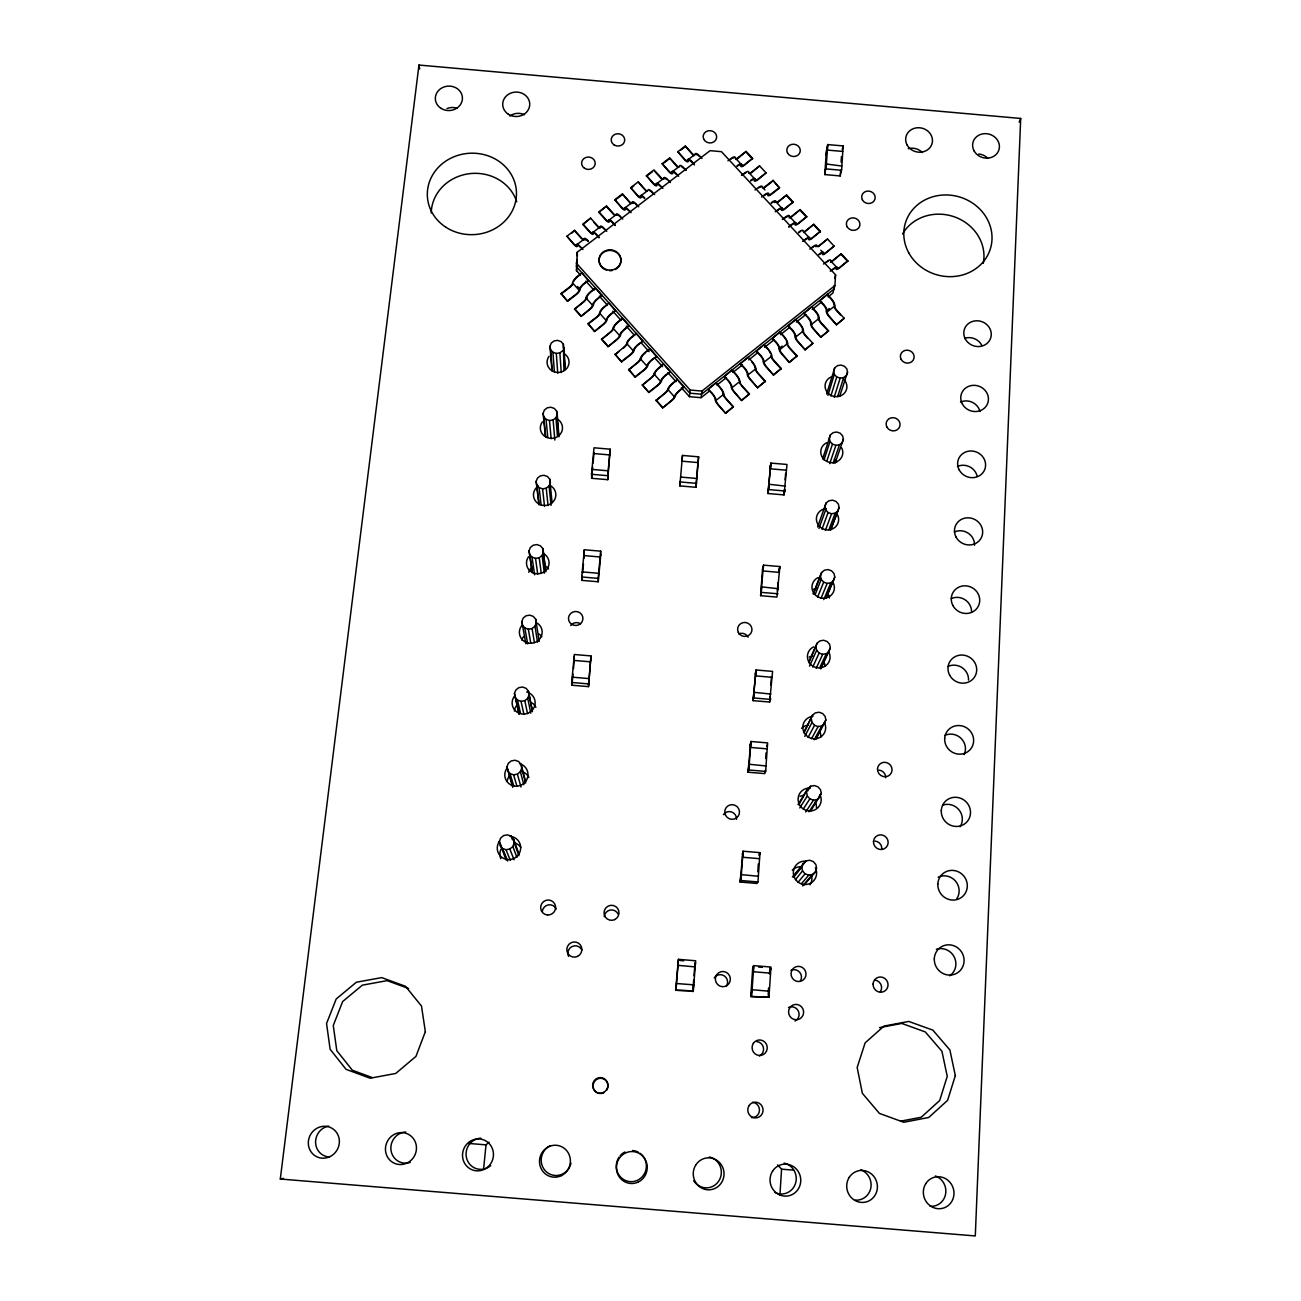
<?xml version="1.0" encoding="UTF-8"?>
<svg xmlns="http://www.w3.org/2000/svg" width="1301" height="1301" viewBox="0 0 1301 1301"><rect width="100%" height="100%" fill="white"/><g stroke="black" fill="none" stroke-linecap="round" stroke-linejoin="round"><path stroke-width="1.5" d="M628.741 210.746A5.497 1.577 53.9 0 0 625.228 209.347A5.497 1.561 54 0 1 621.715 207.981L614.804 199.736L622.431 193.947L629.342 201.541A4.114 1.187 54 0 0 631.993 202.566A6.863 2 53.9 0 1 636.417 204.273L638.742 206.826M615.08 354.555L623.488 347.481A4.131 1.187 -42.4 0 0 626.675 343.448A6.895 1.984 -42.5 0 1 631.993 336.683L636.205 333.398L642.759 341.269L638.547 344.554A5.513 1.561 -42.5 0 0 634.27 349.953A5.513 1.561 -42.4 0 1 630.026 355.319L621.618 361.889L615.08 354.555L619.292 351.286M615.487 310.858L611.291 313.557A6.863 2.082 -42.6 0 0 606.038 320.371A4.131 1.252 -42.5 0 1 602.9 324.437L594.508 331.495L602.9 324.974A5.497 1.675 -42.5 0 0 607.079 319.558A5.497 1.659 -42.6 0 1 611.291 314.11L615.487 310.858L608.966 303.019L604.754 306.272A6.863 2.114 -42.7 0 0 599.533 313.102A4.114 1.268 -42.6 0 1 596.411 317.168L588.003 323.673L594.508 331.495M631.066 203.737A5.497 1.594 54 0 1 629.342 202.159L622.431 193.947M621.618 361.889L615.097 354.035M629.099 326.031L622.561 318.176L618.349 321.461A6.879 2.049 -42.6 0 0 613.08 328.242A4.131 1.236 -42.5 0 1 609.925 332.308L601.534 339.366L608.039 346.668L616.43 340.114A5.513 1.61 -42.5 0 0 620.658 334.731A5.513 1.61 -42.6 0 1 624.887 329.299L629.115 325.494L624.903 328.763A6.879 2.017 -42.6 0 0 619.601 335.544A4.131 1.22 -42.5 0 1 616.446 339.594L608.039 346.668M644.662 198.581A5.48 1.626 54 0 0 641.1 197.232A5.48 1.61 54.1 0 1 637.555 195.898L630.643 187.686L638.238 181.896L645.166 189.474A4.114 1.236 54.2 0 0 647.443 191.019M628.692 369.809L637.116 362.719A4.147 1.155 -42.4 0 0 640.32 358.702A6.895 1.919 -42.5 0 1 645.686 351.969L649.898 348.668L656.468 356.555L652.256 359.857A5.529 1.496 -42.4 0 0 647.947 365.223A5.529 1.512 -42.4 0 1 643.653 370.557L635.246 377.16L628.692 369.809L637.1 363.223A5.529 1.529 -42.4 0 0 640.775 359.352M638.238 181.896L643.979 188.84M635.246 377.16L628.708 369.305M660.518 186.466A5.48 1.675 54.1 0 0 656.907 185.149A5.48 1.675 54.2 0 1 653.313 183.848L646.418 175.668L653.98 169.894L660.908 177.456A4.098 1.268 54.3 0 0 662.778 178.92M642.759 341.269L638.58 344.017A6.895 1.951 -42.5 0 0 633.229 350.766A4.131 1.171 -42.4 0 1 630.026 354.799L621.618 361.369M1020.7 118.456L975.295 1235.95L280.3 1179.031L418.971 65.05L1020.7 118.456L1019.155 122.196M642.352 385.112L650.776 378.006A4.147 1.106 -42.3 0 0 654.013 374.005A6.912 1.838 -42.4 0 1 659.428 367.305L663.64 363.987L670.226 371.891L666.014 375.208A5.529 1.447 -42.4 0 0 661.656 380.543A5.546 1.447 -42.3 0 1 657.33 385.877L648.923 392.495L642.352 385.112L650.744 378.51M648.923 392.495L642.369 384.624M686.261 170.496L683.936 167.959A6.83 2.179 54.3 0 0 679.333 166.414A4.098 1.301 54.4 0 1 676.601 165.487L669.673 157.958L662.144 163.682L669.023 171.862A5.464 1.724 54.4 0 0 672.666 173.114A5.464 1.724 54.3 0 1 676.309 174.383M656.468 356.555L652.289 359.336A6.912 1.886 -42.4 0 0 646.89 366.053A4.147 1.122 -42.4 0 1 643.67 370.053L635.262 376.656M677.463 167A5.464 1.74 54.4 0 1 676.553 166.121L669.673 157.958M656.046 400.48L664.486 393.341A4.163 1.073 -42.3 0 0 667.755 389.373A6.928 1.773 -42.4 0 1 673.219 382.705L677.431 379.372L673.186 383.21A5.546 1.415 -42.4 0 0 668.812 388.527A5.546 1.415 -42.3 0 1 664.453 393.845L656.046 400.48L662.648 407.88L671.056 401.228A5.546 1.399 -42.2 0 0 675.43 395.927A5.546 1.399 -42.3 0 1 679.821 390.609L684.082 386.787L679.87 390.121A6.928 1.74 -42.3 0 0 674.373 396.772A4.163 1.041 -42.2 0 1 671.105 400.741L662.648 407.88M828.103 296.872L832.868 293.099L834.9 285.618L835.6 274.885L721.47 151.68L710.07 150.672L577.237 252.231L576.489 270.641L580.522 275.145M779.917 1194.985L781.576 1169.16L777.543 1164.899M826.411 150.379L824.785 174.578L840.186 175.944L840.657 170.464M841.097 162.007L841.438 156.559M834.169 285.618L833.941 289.18L701.548 394.219L689.839 393.195L576.31 266.607L577.026 259.501M843.162 145.94L841.584 170.285L826.086 168.902L827.712 144.574L843.162 145.94L842.219 149.81M768.566 987.947L768.208 994.858M769.899 967.993L769.509 973.961L770.761 968.66M768.956 997.2L770.973 967.05L753.783 965.618L752.824 966.562L750.742 996.517L768.956 997.2L750.742 996.517M825.013 172.74L825.11 169.732M827.485 146.444L827.241 150.07L842.69 151.436M701.971 158.478L699.645 155.957A6.814 2.244 54.5 0 0 694.994 154.445A4.082 1.35 54.6 0 1 692.23 153.551L685.302 146.037L677.805 151.762L684.684 159.909A5.448 1.773 54.5 0 0 688.343 161.129A5.448 1.773 54.4 0 1 692.051 162.365L694.376 164.885M757.8 871.784L758.337 864.01M765.687 758.483L766.078 752.824M769.623 702.036L772.599 671.397L756.027 669.982L753.084 700.637L769.623 702.036L770.013 696.458M770.777 685.334L771.477 676.683M777.933 582.62L777.429 591.288M784.048 494.9L786.991 464.473L770.859 463.091L767.948 493.518L784.048 494.9L784.536 489.176M785.105 479.711L785.641 473.336M757.963 881.948L759.995 852.643L743.034 851.212L740.074 882.029L756.987 883.444L757.963 881.948L740.936 880.517L740.074 882.029M765.639 771.412L767.623 742.904L750.905 741.489L747.961 772.192L764.63 773.607L765.639 771.412L748.856 769.997L747.961 772.192M762.565 568.602L760.63 595.679L776.925 597.078L779.884 566.553L763.541 565.154L762.581 569.578M751.685 995.769L753.783 965.618M763.329 566.894L763.036 570.96L779.397 572.375M740.936 880.517L743.034 851.212M748.856 769.997L750.905 741.489M753.084 700.637L756.027 669.982M760.63 595.679L763.541 565.154M767.948 493.518L770.859 463.091M693.335 990.907L695.645 960.772L678.439 959.325L675.626 990.256L693.335 990.907L675.626 990.256M692.181 154.185L685.302 146.037M692.783 991.687L693.709 979.702M694.002 975.701L695.027 963.13M695.466 962.382L695.124 966.887L677.967 965.342M676.065 989.476L678.439 959.325M670.226 371.891L666.047 374.688A6.912 1.805 -42.4 0 0 660.615 381.372A4.147 1.09 -42.3 0 1 657.363 385.372L648.955 391.991M696.116 485.533L698.637 456.83L682.488 455.448L679.838 485.907L695.937 487.29L698.084 460.928M588.507 686.635L590.963 655.915L574.359 654.501L571.692 682.472L571.952 685.237L588.507 686.635L590.963 655.915M600.704 551.169L598.167 578.392L581.726 576.977L584.328 549.754L600.704 551.169L600.639 555.673M610.185 449.187L607.73 475.694L591.5 474.296L594.02 447.788L610.185 449.187L607.746 479.679L591.63 478.296L591.646 473.401M581.889 575.985L581.921 580.376L598.265 581.775L600.769 554.714M571.952 685.237L573.009 674.097M573.546 668.535L574.245 656.224M581.921 580.376L582.263 576.75M582.604 573.139L583.466 564.13M591.63 478.296L592.687 467.075M593.061 463.123L593.988 452.797M576.489 270.641L577.01 265.323M483.63 1168.688L486.021 1144.864L489.03 1142.197M681.968 460.408L682.488 455.448M682 461.188L698.149 462.587M680 484.151L680.342 481.061M680.667 477.077L696.848 478.475M709.061 391.39L701.109 397.683L689.465 396.675L690.18 390.04L576.164 262.948M679.838 485.907L680.277 481.955L696.474 483.354M701.109 397.683L701.955 391.064L834.9 285.618M698.035 461.79L698.637 456.83M708.216 389.389L711.891 392.902A6.928 1.854 52 0 1 716.038 400.383A4.163 1.122 51.9 0 0 718.51 404.855L725.633 413.344L718.428 405.343A5.546 1.496 51.9 0 1 715.127 399.391A5.546 1.48 52 0 0 711.81 393.39L708.216 389.389L716.038 382.738L719.648 386.739A6.928 1.886 52 0 1 723.763 394.236A4.163 1.138 52 0 0 726.234 398.708L733.422 406.709L725.633 413.344M695.937 487.29L696.523 482.46M736.041 159.47A5.448 1.708 -44.7 0 0 738.009 158.267L746.14 151.436L752.596 158.38L744.465 165.211A5.448 1.675 -44.7 0 1 740.789 165.78A5.448 1.691 -44.6 0 0 737.082 166.349M724.332 376.591L728.007 380.087A6.912 1.919 52.1 0 1 732.105 387.6A4.147 1.155 52 0 0 734.545 392.073L741.668 400.545L734.463 392.577A5.529 1.545 52 0 1 731.211 386.592A5.529 1.545 52.1 0 0 727.926 380.591L724.332 376.591L732.138 369.956L735.748 373.94A6.912 1.951 52.1 0 1 739.814 381.469A4.147 1.171 52 0 0 742.237 385.958L749.441 393.927L741.668 400.545M750.612 180.953A5.464 1.626 -44.5 0 1 754.271 180.335A5.464 1.626 -44.5 0 0 757.914 179.717L766.078 172.87L759.589 165.91L751.441 172.74A5.464 1.659 -44.6 0 1 750.417 173.456M740.383 363.857L744.074 367.321A6.895 2 52.1 0 1 748.124 374.851A4.147 1.203 52 0 0 750.531 379.355L757.637 387.812L750.433 379.859A5.529 1.594 52 0 1 747.213 373.859A5.529 1.594 52.1 0 0 743.993 367.841L740.383 363.857L748.173 357.238L751.783 361.206A6.895 2.033 52.2 0 1 755.8 368.752A4.147 1.22 52.1 0 0 758.19 373.257L765.395 381.193L757.637 387.812M779.478 188.043L773.087 180.432L779.478 188.043L771.428 194.288A5.464 1.577 -44.4 0 1 767.818 194.939A5.464 1.577 -44.3 0 0 764.191 195.605M756.369 351.172L760.077 354.62A6.895 2.065 52.2 0 1 764.077 362.166A4.131 1.236 52.1 0 0 766.452 366.671L773.542 375.111L766.338 367.191A5.513 1.659 52.1 0 1 763.167 361.174A5.513 1.643 52.2 0 0 759.979 355.14L756.369 351.172L764.142 344.554L767.753 348.522A6.879 2.098 52.2 0 1 771.704 356.084A4.131 1.252 52.1 0 0 774.079 360.605L781.283 368.508L773.542 375.111M777.429 202.598A5.48 1.545 -44.3 0 0 778.453 201.866L786.617 195.004L793.138 202.013L784.975 208.892A5.48 1.529 -44.3 0 1 781.413 209.607A5.48 1.529 -44.2 0 0 777.819 210.323M772.306 338.52L776.03 341.952A6.879 2.13 52.3 0 1 779.95 349.53A4.131 1.285 52.1 0 0 782.308 354.051L789.382 362.459L782.194 354.571A5.497 1.708 52.1 0 1 779.055 348.538A5.497 1.708 52.3 0 0 775.916 342.488L772.306 338.52L780.047 331.934L783.657 335.886A6.863 2.163 52.3 0 1 787.577 343.464A4.131 1.301 52.2 0 0 789.902 348.001L797.106 355.889L789.382 362.459M789.333 218.015A5.48 1.496 -44.2 0 0 792.033 216.503L800.213 209.607L806.75 216.665L798.57 223.544A5.497 1.48 -44.2 0 1 795.041 224.309A5.497 1.48 -44.1 0 0 791.496 225.073L788.78 227.187M827.712 144.574L826.086 155.209M788.178 325.933L791.902 329.332A6.863 2.195 52.3 0 1 795.789 336.926A4.114 1.317 52.2 0 0 798.098 341.464L805.173 349.871L797.968 342A5.497 1.756 52.2 0 1 794.878 335.951A5.497 1.756 52.3 0 0 791.772 329.869L788.178 325.933L795.903 319.363L799.513 323.298A6.863 2.228 52.3 0 1 803.367 330.909A4.114 1.334 52.2 0 0 805.661 335.447L812.865 343.301L805.173 349.871M824.785 174.578L826.411 164.024L841.731 166.04M803.709 232.44A5.497 1.447 -44.1 0 0 805.661 231.188L813.841 224.292L820.411 231.35L812.214 238.262A5.497 1.431 -44 0 1 808.718 239.075A5.497 1.431 -44 0 0 805.205 239.888M803.985 313.395L807.726 316.777A6.847 2.26 52.4 0 1 811.548 324.388A4.114 1.366 52.3 0 0 813.824 328.942L820.882 337.317L813.694 329.478A5.48 1.805 52.3 0 1 810.653 323.412A5.48 1.805 52.4 0 0 807.579 317.314L803.985 313.395L811.694 306.825L815.304 310.76A6.847 2.293 52.4 0 1 819.093 318.387A4.114 1.382 52.3 0 0 821.37 322.941L828.574 330.763L820.882 337.317M840.186 175.944L841.503 169.699M769.867 468.002L770.647 464.864L770.355 468.832L786.487 470.214M818.98 254.752A5.513 1.382 -43.8 0 1 822.46 253.89A5.513 1.366 -43.9 0 0 825.907 253.028L834.104 246.1L827.517 239.01L819.321 245.922A5.497 1.399 -44 0 1 818.296 246.67M768.159 491.762L769.33 484.297L785.381 486.119M819.728 300.905L823.484 304.255A6.83 2.326 52.4 0 1 827.257 311.898A4.098 1.399 52.3 0 0 829.501 316.468L836.543 324.811L829.355 317.005A5.464 1.87 52.3 0 1 826.346 310.923A5.464 1.854 52.4 0 0 823.338 304.808L819.728 300.905L827.42 294.351L831.03 298.271A6.83 2.358 52.5 0 1 834.77 305.914A4.098 1.415 52.4 0 0 837.015 310.484L844.219 318.29L836.543 324.811M834.624 278.495L835.6 274.885M830.363 262.298A5.513 1.35 -43.8 0 0 833.047 260.72L841.243 253.776L847.862 260.899L839.649 267.843A5.513 1.317 -43.8 0 1 836.234 268.738A5.513 1.317 -43.7 0 0 832.803 269.665M784.259 493.144L785.105 490.119M760.825 593.955L761.979 586.93L778.258 588.702M826.655 394.024L834.754 367.809L837.454 365.646L840.983 365.077L844.414 366.248L846.821 368.866L847.536 372.216L839.665 396.398M827.94 395.374L834.331 374.363L833.616 370.996L834.754 367.809M830.851 396.024L836.738 376.981L834.331 374.363M778.811 570.001L779.884 566.553M778.844 570.976L779.673 568.293M834.201 397.179L840.17 378.152L843.698 377.583L846.398 375.404L847.536 372.216M837.649 396.61L843.698 377.583M822.59 459.009L830.461 434.827L833.193 432.615L836.754 432.03L840.218 433.217L842.625 435.884L843.357 439.299L835.014 463.319M823.988 459.92L830.038 441.478L829.306 438.079L830.461 434.827M755.084 673.885L755.816 671.706L755.523 675.886L772.095 677.301M826.948 460.668L832.445 444.145L830.038 441.478M804.099 884.989L815.402 871.963L816.621 868.32L815.857 864.514L813.32 861.571L809.661 860.27L805.888 860.953L792.39 876.939M829.696 463.676L835.909 445.349L839.487 444.763L842.219 442.535L843.357 439.299M810.702 810.978L821.289 793.48L820.524 789.74L818.004 786.845L814.393 785.56L810.653 786.227L807.791 788.666L798.001 804.555M793.561 877.411L801.774 867.068L803.01 863.441M798.781 804.799L807.791 788.666M815.955 739.179L825.875 720.006L825.11 716.347L822.606 713.501L819.028 712.232L815.32 712.883L812.491 715.274L804.294 731.26M833.177 463.107L839.487 444.763M820.785 668.909L830.363 647.898L829.615 644.304L827.127 641.507L823.582 640.255L819.923 640.889L817.109 643.231L809.189 661.103M804.034 732.87L812.491 715.274M753.295 698.946L754.417 692.36L770.924 694.083M808.815 662.632L817.109 643.231M826.168 598.086L834.77 577.091L834.039 573.562L831.567 570.814L828.054 569.578L824.427 570.196L821.647 572.505L813.206 593.939M830.884 529.491L839.112 507.569L838.364 504.105L835.925 501.405L832.445 500.186L828.851 500.787L826.086 503.048L817.597 526.97M813.467 593.63L821.647 572.505M826.086 503.048L824.915 506.349L825.663 509.829L828.087 512.529L831.583 513.749L835.193 513.147L837.942 510.886M818.963 528.466L825.663 509.829M822.004 529.231L828.087 512.529M825.403 530.418L831.583 513.749M499.909 845.455L502.365 848.398L506.008 849.716L509.829 849.033L512.838 846.528L514.204 842.902L513.586 839.112L511.13 836.169L507.504 834.852L503.682 835.535L500.674 838.023L499.291 841.649L506.105 859.977M828.9 529.832L835.193 513.147M830.591 530.011L839.112 507.569M507.553 770.631L509.992 773.542L513.586 774.827L517.391 774.16L520.351 771.721L521.717 768.159L521.099 764.435L518.66 761.54L515.066 760.256L511.277 760.906L508.301 763.345L506.951 766.907L512.708 787.3M515.066 697.206L517.473 700.068L521.034 701.337L524.791 700.686L527.734 698.295L529.084 694.799L528.466 691.14L526.043 688.294L522.482 687.026L518.741 687.676L515.798 690.067L514.448 693.547L519.001 713.973M749.994 745.018L750.693 743.164L750.384 747.425L767.118 748.856M534.987 626.22L536.305 622.789L535.687 619.195L533.296 616.398L529.767 615.145L526.059 615.78L523.148 618.121L521.815 621.553L522.433 625.147L524.823 627.944L528.352 629.196L532.076 628.562L534.987 626.22L537.524 642.206M544.322 573.188L542.11 555.446L543.411 552.079L542.793 548.55L540.419 545.818L536.923 544.582L533.247 545.2L530.353 547.493L529.052 550.86L532.288 572.7M769.834 700.345L770.631 698.295M551.039 505.39L549.087 485.972L550.388 482.671L549.77 479.191L547.412 476.491L543.948 475.288L540.305 475.89L537.443 478.134L536.142 481.435L538.972 504.902M557.413 435.884L555.95 417.735L557.235 414.482L556.617 411.083L554.291 408.416L550.843 407.229L547.233 407.815L544.403 410.026L543.119 413.263L545.395 436.339M563.967 370.46L563.349 344.163L561.024 341.561L557.625 340.374L554.047 340.943L551.25 343.106L549.965 346.294L551.9 370.135M815.207 594.459L821.191 579.4L820.459 575.871M817.597 597.143L823.663 582.165L821.191 579.4M748.156 770.534L749.262 764.272L765.931 765.947M821.012 598.346L827.176 583.401L830.819 582.783L833.599 580.474M823.777 599.615L830.819 582.783M826.558 596.59L834.77 577.091M766.614 746.432L767.411 744.595M809.531 666.112L816.654 650.272L815.922 646.662M764.842 771.948L765.622 770.225M812.735 667.071L819.142 653.069L816.654 650.272M816.182 668.291L822.687 654.322L826.363 653.687L829.176 651.329M819.744 667.673L826.363 653.687M821.923 665.592L830.363 647.898M742.155 854.172L742.838 852.871L742.513 857.245L759.475 858.676M804.75 736.399L812.035 722.445L811.287 718.77M676.487 983.523L693.807 984.857L692.961 990.094M808.084 737.423L814.54 725.291L812.035 722.445M811.564 738.659L818.118 726.56L821.842 725.909L824.671 723.519M814.198 739.749L821.842 725.909M816.15 737.569L825.875 720.006M740.269 880.403L741.359 874.646L758.255 876.24M759.02 854.318L759.995 852.643M759.02 855.586L759.784 854.285M807.677 791.024L810.653 786.227M799.79 807.921L807.319 795.968L806.571 792.228M803.302 809.027L809.856 798.863L807.319 795.968M805.693 811.97L813.467 800.164L817.207 799.481L820.069 797.041M808.994 811.775L817.207 799.481M819.191 796.602L821.289 793.48M796.326 873.069L805.888 860.953M795.464 879.606L802.522 870.873L801.774 867.068M797.92 882.452L805.075 873.833L808.734 875.134L812.507 874.451L815.402 871.963M801.432 883.721L808.734 875.134M802.603 885.916L812.507 874.451M752.824 967.96L753.572 967.228L753.263 971.733L770.452 973.164M750.953 994.923L752.108 989.719L769.233 991.232M529.052 550.86L529.653 554.389L532.028 557.137L535.524 558.373L539.216 557.755L542.11 555.446M725.714 412.856L733.422 406.709M741.749 400.058L749.441 393.927M757.735 387.308L765.395 381.193M773.656 374.607L781.283 368.508M789.512 361.954L797.106 355.889M805.303 349.335L812.865 343.301M821.029 336.78L828.574 330.763M836.706 324.274L844.219 318.29M779.055 348.538L782.096 346.115M826.346 310.923L829.355 308.532M716.038 400.383L723.763 394.236M732.105 387.6L739.814 381.469M748.124 374.851L755.8 368.752M764.077 362.166L771.704 356.084M779.95 349.53L787.577 343.464M795.789 336.926L803.367 330.909M811.548 324.388L819.093 318.387M827.257 311.898L834.77 305.914M847.862 260.899L839.812 267.274A4.131 0.992 -43.8 0 1 837.242 267.941A6.895 1.659 -43.7 0 0 832.949 269.079L830.233 271.226M716.997 385.08L726.511 377.518M732.87 372.476L742.383 364.93M748.742 359.889L758.255 352.327M764.614 347.286L774.144 339.724M780.486 334.682L790.016 327.12M796.358 322.079L805.888 314.517M812.231 309.475L821.76 301.913M823.582 264.038L826.298 261.908A6.895 1.691 -43.8 0 1 830.623 260.802L837.242 267.941M841.243 253.776L833.193 260.135A4.131 1.008 -43.8 0 1 830.607 261.159M536.142 481.435L536.76 484.899L539.102 487.615L542.582 488.834L546.225 488.233L549.087 485.972M809.791 249.141L812.491 247.011A6.879 1.756 -43.9 0 1 816.865 245.97A4.131 1.041 -44 0 0 819.467 245.336L827.517 239.01M662.209 365.614L659.396 367.825A5.529 1.48 -42.4 0 0 655.232 372.541M834.104 246.1L826.054 252.443A4.131 1.025 -43.9 0 1 823.468 253.093A6.879 1.724 -43.8 0 0 819.126 254.167M813.841 224.292L805.791 230.586A4.114 1.09 -44.1 0 1 803.367 231.757M802.636 241.417L805.335 239.286A6.879 1.789 -44 0 1 809.742 238.278A4.131 1.073 -44 0 0 812.361 237.676L820.411 231.35M788.91 226.585L791.61 224.471A6.863 1.854 -44.1 0 1 796.049 223.528A4.114 1.106 -44.2 0 0 798.7 222.959L806.75 216.665M543.119 413.263L543.72 416.678L546.062 419.329L549.494 420.532L553.12 419.947L555.95 417.735M647.069 351.4L649.882 349.188M775.217 211.819L777.933 209.705A6.847 1.919 -44.2 0 1 782.421 208.811A4.114 1.138 -44.3 0 0 785.088 208.29L793.138 202.013M782.324 219.479L785.023 217.381A6.863 1.886 -44.1 0 1 789.496 216.454A4.114 1.122 -44.2 0 0 792.163 215.901L800.213 209.607M636.189 333.934L631.977 337.219A5.513 1.577 -42.5 0 0 628.318 341.122M779.592 187.425L771.526 193.67A4.098 1.187 -44.4 0 1 768.826 194.158A6.83 1.984 -44.3 0 0 764.289 194.987L761.589 197.085M622.561 318.729L618.349 321.998A5.497 1.643 -42.6 0 0 614.121 327.429M786.617 195.004L778.567 201.248A4.114 1.171 -44.3 0 1 775.884 201.769A6.847 1.951 -44.3 0 0 771.363 202.631M601.534 339.366L609.925 332.828A5.497 1.643 -42.5 0 0 613.568 328.942M581.027 316.371L589.402 309.345A4.114 1.301 -42.6 0 0 592.508 305.247A6.863 2.147 -42.7 0 1 597.712 298.417L601.924 295.164L597.728 298.97A5.48 1.724 -42.7 0 0 593.565 304.434A5.497 1.724 -42.6 0 1 589.418 309.882L581.027 316.371L574.554 309.134L582.929 302.108A4.114 1.317 -42.6 0 0 586.019 298.01A6.847 2.179 -42.7 0 1 591.207 291.148L595.419 287.911L601.924 295.717M766.078 172.87L758.028 179.099A4.098 1.22 -44.5 0 1 755.296 179.554A6.83 2.049 -44.5 0 0 750.71 180.335M755.052 190.027L757.751 187.946A6.83 2.017 -44.4 0 1 762.321 187.133A4.098 1.203 -44.5 0 0 765.037 186.661L773.087 180.432M607.567 304.662L604.754 306.825A5.497 1.691 -42.7 0 0 600.72 311.606M589.418 323.136L596.411 317.72A5.497 1.691 -42.6 0 0 600.444 312.972M771.639 182.091L764.923 187.279A5.464 1.61 -44.5 0 1 763.898 187.994M549.965 346.294L550.583 349.644L552.892 352.262L556.308 353.449L559.885 352.88L562.683 350.701M741.489 175.391L744.188 173.309A6.814 2.065 -44.5 0 1 748.791 172.561A4.098 1.236 -44.6 0 0 751.539 172.122L759.589 165.91M595.435 288.48L591.223 291.717A5.48 1.74 -42.7 0 0 587.613 295.652M574.554 309.134L582.946 302.645A5.48 1.756 -42.6 0 0 585.889 299.718M727.975 160.787L730.674 158.706A6.814 2.13 -44.7 0 1 735.325 158.023L741.798 164.999A4.082 1.252 -44.7 0 0 744.546 164.577L752.596 158.38M580.539 274.511L577.725 276.658A5.464 1.805 -42.8 0 0 573.741 281.471M561.105 293.538L569.513 287.082A4.098 1.35 -42.7 0 0 572.57 282.967A6.847 2.244 -42.8 0 1 577.709 276.088L581.921 272.852L588.41 280.658L584.214 283.894A5.48 1.773 -42.8 0 0 580.083 289.375A5.48 1.773 -42.6 0 1 575.969 294.855L567.578 301.312L561.105 293.538L567.578 301.312M746.14 151.436L738.106 157.616A4.082 1.285 -44.7 0 1 735.602 158.673M561.138 294.091L569.529 287.635A5.48 1.805 -42.7 0 0 573.107 283.732M567.545 300.759L575.953 294.286A4.114 1.334 -42.6 0 0 579.026 290.188A6.847 2.212 -42.8 0 1 584.182 283.325L588.41 280.658M584.1 239.14A4.147 1.073 53.7 0 1 581.547 238.034L574.635 230.342L566.927 236.213L573.839 243.921A4.147 1.057 53.6 0 0 576.376 245.043L584.1 239.14A6.895 1.805 53.6 0 1 588.361 241.01M600.119 226.911A4.131 1.122 53.8 0 1 597.549 225.821L590.621 218.161L582.946 224.016L589.873 231.692A4.131 1.106 53.7 0 0 592.427 232.781L600.119 226.911A6.895 1.87 53.7 0 1 604.445 228.716L606.77 231.285M616.089 214.714A4.131 1.155 53.9 0 1 613.47 213.657L606.559 206.03L598.899 211.852L605.827 219.495A4.131 1.138 53.8 0 0 608.429 220.568L616.089 214.714A6.879 1.935 53.8 0 1 620.463 216.47L622.789 219.04M614.804 199.736L621.732 207.363A4.114 1.171 54 0 0 624.35 208.404L631.993 202.566M630.643 187.686L637.571 195.28A4.114 1.22 54.1 0 0 640.222 196.272L647.833 190.466A6.847 2.065 54.1 0 1 652.321 192.125L654.647 194.678M646.418 175.668L653.346 183.23A4.098 1.252 54.2 0 0 656.046 184.205L663.608 178.416A6.83 2.114 54.2 0 1 668.161 180.026L670.487 182.563M662.144 163.682L669.072 171.228A4.098 1.285 54.4 0 0 671.788 172.171L679.333 166.414M677.805 151.762L684.733 159.275A4.098 1.334 54.5 0 0 687.481 160.186L694.994 154.445M571.578 233.286L574.635 230.342M599.062 237.79L596.736 235.221A5.513 1.464 53.6 0 0 593.289 233.741A5.513 1.464 53.7 0 1 589.89 232.277L582.962 224.618L590.621 218.161M615.097 225.528L612.771 222.959A5.497 1.512 53.8 0 0 609.291 221.528A5.513 1.512 53.8 0 1 605.827 220.097L598.915 212.47L606.559 206.03M614.804 200.354L622.415 194.565M630.627 188.303L633.668 185.994M646.402 176.286L652.452 171.683M663.608 163.178L669.641 158.592M680.748 150.119L685.253 146.688M768.11 996.355L768.94 995.769M280.3 1179.031L283.472 1178.348M900.568 1121.186L921.238 1117.234L939.696 1100.516L947.242 1076.35L941.94 1051.273L925.304 1031.937L901.804 1023.432L879.492 1027.627M468.62 1143.433L486.021 1144.864M781.576 1169.16L793.529 1170.152M679.886 960.48L683.675 960.805M758.516 967.033L762.321 967.359M761.589 592.394L777.998 593.793M571.692 682.472L588.361 683.887M754.011 697.986L770.647 699.401M690.18 390.04L701.955 391.064M768.956 489.615L785.137 491.014M836.738 376.981L840.17 378.152M832.445 444.145L835.909 445.349M823.663 582.165L827.176 583.401M819.142 653.069L822.687 654.322M814.54 725.291L818.118 726.56M809.856 798.863L813.467 800.164M408.563 988.484L387.113 980.645L362.361 985.15L342.667 1001.526L333.267 1025.481L336.796 1050.655L352.376 1070.251L372.249 1077.57M746.058 152.087L752.515 159.015M786.503 195.605L793.025 202.631M800.082 210.225L806.62 217.267M813.71 224.878L820.264 231.952M841.097 254.362L847.699 261.468M748.791 172.561L755.296 179.554M762.321 187.133L764.923 189.946M775.884 201.769L782.421 208.811M789.496 216.454L796.049 223.528M809.742 238.278L803.156 231.188A6.863 1.821 -44 0 0 798.733 232.163M820.817 250.231L823.468 253.093M827.273 294.92L830.884 298.823A5.464 1.886 52.5 0 1 833.876 304.938M840.462 314.923L836.852 311.02A5.464 1.886 52.4 0 1 834.494 307.638M694.425 164.251L692.099 161.714A6.814 2.212 54.4 0 0 687.481 160.186M812.751 308.695L815.158 311.297A5.48 1.838 52.4 0 1 818.199 317.411A5.48 1.838 52.3 0 0 818.183 318.094M828.428 331.3L821.224 323.477A5.48 1.838 52.3 0 1 818.849 320.079M678.683 176.286L676.357 173.749A6.83 2.147 54.3 0 0 671.788 172.171M795.773 319.9L799.383 323.835A5.48 1.773 52.3 0 1 801.774 327.25M655.102 171.797L660.875 178.091A5.464 1.691 54.3 0 0 661.77 178.985M807.937 338.585L805.53 335.967A5.48 1.789 52.2 0 1 802.473 329.917A5.48 1.773 52.3 0 0 802.245 328.324M662.876 188.369L660.55 185.832A6.847 2.098 54.1 0 0 656.046 184.205M779.933 332.471L783.544 336.422A5.497 1.724 52.3 0 1 785.95 339.837M796.976 356.409L789.772 348.522A5.497 1.724 52.2 0 1 788.048 346.277M764.045 345.09L767.639 349.042M781.153 369.029L773.965 361.125A5.513 1.675 52.1 0 1 770.826 355.775M631.083 212.697L628.757 210.128A6.863 1.968 53.9 0 0 624.35 208.404M606.559 206.648L613.47 214.275A5.497 1.545 53.9 0 0 614.365 215.169M765.281 381.697L758.093 373.761A5.513 1.626 52.1 0 1 755.182 369.305M615.097 224.927L612.771 222.357A6.879 1.903 53.8 0 0 608.429 220.568M732.056 370.476L735.65 374.46A5.529 1.561 52.1 0 1 738.903 380.477M594.102 222.601L597.549 226.423A5.513 1.496 53.8 0 0 599.989 228.439M749.343 394.414L742.155 386.462A5.529 1.577 52 0 1 741.228 385.356M599.045 237.189L596.72 234.619A6.895 1.838 53.6 0 0 592.427 232.781M715.957 383.242L719.567 387.243A5.546 1.512 52 0 1 722.868 393.227A5.546 1.512 52 0 0 726.153 399.196L733.341 407.197M574.652 230.944L581.58 238.62M582.929 249.516L580.604 246.93A6.912 1.773 53.5 0 0 576.376 245.043M678.715 381.356L684.033 387.291M585.905 281.146L593.972 290.139M599.354 296.14L607.421 305.15M612.804 311.15L620.87 320.16M626.253 326.161L634.319 335.154M641.035 342.651L649.118 351.66M654.484 357.661L662.567 366.671M667.933 372.671L676.016 381.665M681.382 387.665L689.465 396.675M577.498 286.496L580.083 289.375M572.57 282.967L579.026 290.188M586.019 298.01L592.508 305.247M599.533 313.102L606.038 320.371M613.08 328.242L619.601 335.544M626.675 343.448L633.229 350.766M640.32 358.702L646.89 366.053M654.013 374.005L660.615 381.372M667.755 389.373L674.373 396.772M574.538 308.581L580.994 315.834M588.003 323.673L594.492 330.958M601.517 338.829L608.039 346.131M656.078 399.992L662.681 407.392M802.522 870.873L805.075 873.833M502.365 848.398L507.666 860.969M499.291 841.649L505.52 856.383M506.008 849.716L510.382 860.433M509.829 849.033L514.058 859.782M512.838 846.528L516.936 857.375M511.13 836.169L512.513 839.926M514.204 842.902L518.92 855.733M513.586 839.112L519.001 853.976M506.951 766.907L512.106 783.755M509.992 773.542L513.895 786.389M513.586 774.827L516.822 785.804M517.391 774.16L521.002 786.991M520.351 771.721L523.864 784.633M521.717 768.159L525.653 783.072M521.099 764.435L525.555 781.381M514.448 693.547L519.294 714.216M517.473 700.068L520.465 713.013M521.034 701.337L523.913 714.249M524.791 700.686L527.555 713.615M527.734 698.295L530.775 713.159M529.084 694.799L532.451 711.647M528.466 691.14L532.223 710.021M418.971 65.05L419.703 69.002M521.815 621.553L525.864 643.751M524.823 627.944L527.702 643.897M528.352 629.196L530.775 643.117M532.076 628.562L534.386 642.499M535.687 619.195L539.216 641.474M529.653 554.389L532.288 572.164M532.028 557.137L534.581 574.831M535.524 558.373L537.703 574.066M539.216 557.755L541.281 573.465M542.793 548.55L545.493 570.489M543.411 552.079L545.835 571.903M536.76 484.899L539.086 504.349M539.102 487.615L541.135 505.048M542.582 488.834L544.517 506.235M546.225 488.233L548.063 505.634M543.72 416.678L545.704 436.876M549.77 479.191L552.079 502.723M546.062 419.329L547.786 437.461M571.855 681.382L572.05 683.529M572.261 677.17L588.898 678.585M549.494 420.532L551.136 438.632M573.855 660.404L590.459 661.819M553.12 419.947L554.828 440.063M550.583 349.644L552.323 371.419M552.892 352.262L554.421 371.988M557.235 414.482L558.975 436.778M556.617 411.083L557.218 418.792M557.527 422.646L558.438 434.225M556.308 353.449L557.739 373.143M559.885 352.88L561.235 372.574M563.951 347.513L565.317 369.338M563.349 344.163L563.593 348.148M563.967 354.132L564.845 368.069M588.507 682.797L588.621 684.944M582.279 571.903L598.688 573.302M566.927 236.213L573.871 244.507A5.529 1.415 53.6 0 0 577.237 246.003A5.529 1.415 53.5 0 1 580.636 247.515M584.214 551.51L584.344 554.275M583.824 555.576L600.216 556.991M583.954 558.324L584.328 549.754M590.849 657.639L590.947 659.9M577.237 252.231L577.384 255.955M592.02 469.417L608.217 470.816M593.532 453.529L609.697 454.927M598.314 577.4L598.265 581.775M607.843 474.8L607.746 479.679M610.071 450.975L610.071 454.179M714.2 977.848A7.464 7.334 76.7 0 1 724.397 975.961A7.464 7.334 76.7 0 1 726.332 986.337M954.365 531.963A13.937 13.156 25.5 0 1 974.514 545.217M557.853 419.361A11.107 10.489 -1.8 0 1 560.455 433.981A11.107 10.489 -1.8 0 1 544.973 436.485A11.107 10.489 -1.8 0 1 542.371 421.866M510.171 836.315A11.807 11.611 -36.9 0 1 520.27 850.952A11.807 11.611 -36.9 0 1 503.877 858.546A11.807 11.611 -36.9 0 1 499.47 841.275M519.506 763.654A11.66 11.433 -22.9 0 1 527.133 778.941A11.66 11.433 -22.9 0 1 510.74 784.845A11.66 11.433 -22.9 0 1 506.951 768.175M526.726 691.969A11.53 11.237 -14 0 1 534.304 706.996A11.53 11.237 -14 0 1 518.058 712.769A11.53 11.237 -14 0 1 514.285 696.393M537.411 623.212A11.416 11.042 -8.7 0 1 540.045 638.612A11.416 11.042 -8.7 0 1 524.124 641.312A11.416 11.042 -8.7 0 1 521.506 625.911M544.338 554.047A11.319 10.863 -5.5 0 1 546.973 569.188A11.319 10.863 -5.5 0 1 531.198 571.822A11.319 10.863 -5.5 0 1 528.58 556.682M551.152 486.102A11.205 10.668 -3.4 0 1 552.958 501.958A11.205 10.668 -3.4 0 1 536.207 501.893A11.205 10.668 -3.4 0 1 538.338 486.054M564.423 353.758A11.01 10.31 -0.7 0 1 567.025 368.134A11.01 10.31 -0.7 0 1 551.673 370.59A11.01 10.31 -0.7 0 1 549.087 356.214M843.487 379.079A10.993 10.278 14.5 0 1 843.015 394.479A10.993 10.278 14.5 0 1 826.834 391.747A10.993 10.278 14.5 0 1 831.095 376.981M841.649 447.788A11.091 10.457 15.8 0 1 836.722 461.741A11.091 10.457 15.8 0 1 821.907 456.618A11.091 10.457 15.8 0 1 826.867 442.665M837.47 514.708A11.189 10.636 17.5 0 1 831.29 529.377A11.189 10.636 17.5 0 1 816.67 521.343A11.189 10.636 17.5 0 1 826.281 508.561M833.225 582.815A11.286 10.831 19.9 0 1 828.184 597.273A11.286 10.831 19.9 0 1 813.109 592.004A11.286 10.831 19.9 0 1 818.166 577.546M828.883 652.159A11.4 11.01 23.4 0 1 823.793 666.876A11.4 11.01 23.4 0 1 808.588 661.526A11.4 11.01 23.4 0 1 813.694 646.808M824.476 722.738A11.514 11.205 28.9 0 1 818.101 738.236A11.514 11.205 28.9 0 1 803.091 729.812A11.514 11.205 28.9 0 1 812.979 716.298M819.988 794.618A11.644 11.384 37.4 0 1 812.914 810.588A11.644 11.384 37.4 0 1 798.18 800.538A11.644 11.384 37.4 0 1 810.377 788.081M815.418 867.832A11.79 11.563 49.5 0 1 808.263 884.111A11.79 11.563 49.5 0 1 793.399 873.882A11.79 11.563 49.5 0 1 805.726 861.164M431.233 212.99A43.632 39.973 -3 0 1 469.059 173.732A43.632 39.973 -3 0 1 516.741 201.785M902.52 233.969A43.47 39.778 16.3 0 1 954.869 217.023A43.47 39.778 16.3 0 1 983.263 263.387M738.74 633.912A7.042 6.83 15.4 0 1 748.124 637.214M790.943 970.335A7.464 7.302 66.5 0 1 800.261 981.296M788.536 1007.511A7.53 7.334 70.9 0 1 798.375 1011.088A7.53 7.334 70.9 0 1 795.041 1021.074M723.389 814.637A7.221 7.139 33.9 0 1 736.512 819.321M570.732 625.505A7.058 6.847 -3.9 0 1 580.571 623.83M542.306 911.513A7.383 7.286 -53.8 0 1 556.259 908.992M752.547 1102.305A7.692 7.448 81.5 0 1 759.459 1110.582A7.692 7.448 81.5 0 1 751.49 1117.624M603.68 1092.824A7.66 7.464 -80.6 0 1 593.093 1086.628A7.66 7.464 -80.6 0 1 602.477 1078.496A7.66 7.464 -80.6 0 1 606.64 1090.254M604.233 916.685A7.351 7.302 -69.9 0 1 618.154 914.164M878.956 770.127A7.204 6.977 37.9 0 1 885.688 777.77M874.695 980.043A7.497 7.253 62.1 0 1 880.419 991.704M756.694 1041.564A7.578 7.383 77.7 0 1 759.426 1055.957M875.036 841.08A7.302 7.09 46 0 1 881.818 848.837M568.521 956.381A7.432 7.334 -66.9 0 1 572.131 946.51A7.432 7.334 -66.9 0 1 581.889 950.055M935.419 1175.958A15.693 14.896 72.4 0 1 930.134 1206.271M860.774 1169.81A15.661 14.945 76.4 0 1 855.212 1200.124M446.942 108.552A13.27 12.002 -2.8 0 1 457.074 108.259M509.846 116.033A13.238 12.002 -0.6 0 1 524.498 114.732M978.742 154.022A13.205 11.937 16.1 0 1 987.833 158.332M908.212 148.688A13.205 11.953 13.9 0 1 922.36 152.542M328.877 1156.947A15.775 14.994 -61.3 0 1 328.616 1126.064M410.205 1162.395A15.71 15.027 -65.7 0 1 391.016 1150.409A15.71 15.027 -65.7 0 1 405.749 1132M490.705 1165.615A15.661 15.043 -71.2 0 1 466.994 1159.516A15.661 15.043 -71.2 0 1 480.801 1138.164M571.009 1163.11A15.628 15.059 -77.8 0 1 546.778 1172.185A15.628 15.059 -77.8 0 1 550.03 1145.823M639.946 1153.223A15.612 15.059 -85.1 0 1 643.686 1174.933A15.612 15.059 -85.1 0 1 622.724 1178.934A15.612 15.059 -85.1 0 1 619 1157.223M620.219 1155.646A15.612 15.059 -85.1 0 1 624.968 1151.987M632.628 1150.523A15.612 15.059 -85.1 0 1 638.287 1152.198M709.37 1156.963A15.612 15.027 87.8 0 1 718.721 1181.097A15.612 15.027 87.8 0 1 693.709 1180.69M784.145 1163.11A15.628 14.994 81.5 0 1 795.448 1183.617A15.628 14.994 81.5 0 1 774.534 1192.285M936.395 949.291A14.961 14.392 57.2 0 1 949.649 975.815M938.119 877.183A14.75 14.197 50.4 0 1 956.885 898.601M943.16 805.01A14.555 14.002 43.7 0 1 960.089 826.737M944.786 735.439A14.376 13.791 37.7 0 1 964.122 754.596M948.039 666.421A14.23 13.579 32.7 0 1 968.529 680.081M951.226 598.606A14.083 13.368 28.7 0 1 971.538 612.055M957.455 466.457A13.807 12.945 23.1 0 1 977.116 476.085M960.496 402.074A13.677 12.734 21.1 0 1 979.978 411.555M965.049 338.179A13.563 12.522 19.5 0 1 981.588 344.96M500.885 858.774A11.53 11.351 -38.1 0 1 501.031 849.098M514.432 842.885A11.53 11.351 -38.1 0 1 520.823 847.358M507.244 781.364A11.4 11.172 -23.8 0 1 509.341 775.9M521.603 771.493A11.4 11.172 -23.8 0 1 528.889 777.559M514.432 711.045A11.27 10.993 -14.5 0 1 516.481 705.679M532.174 702.979A11.27 10.993 -14.5 0 1 535.882 707.321M521.831 640.125A11.156 10.815 -9.1 0 1 523.522 636.693M539.069 634.042A11.156 10.815 -9.1 0 1 541.785 636.726M528.759 572.277A11.058 10.636 -5.7 0 1 533.182 566.293M545.835 566.325A11.058 10.636 -5.7 0 1 548.534 568.96M834.396 459.22A10.847 10.245 15.9 0 1 836.641 462.164M813.58 589.288A11.042 10.603 20.1 0 1 817.256 588.345M828.298 594.459A11.042 10.603 20.1 0 1 829.387 598.037M809.173 657.103A11.14 10.782 23.8 0 1 812.881 656.127M824.021 662.339A11.14 10.782 23.8 0 1 825.11 665.982M801.546 728.316A11.254 10.961 29.4 0 1 808.441 725.112M819.663 731.422A11.254 10.961 29.4 0 1 820.817 737.033M800.131 796.358A11.384 11.14 38.2 0 1 803.904 795.334M815.239 801.741A11.384 11.14 38.2 0 1 816.394 807.466M792.276 870.158A11.514 11.302 50.5 0 1 801.253 866.824M811.45 875.183A11.514 11.302 50.5 0 1 810.003 884.729M606.689 270.185A10.961 10.132 2.4 0 1 600.786 255.029A10.961 10.132 2.4 0 1 618.105 253.776A10.961 10.132 2.4 0 1 615.048 269.583M612.364 270.462A10.961 10.132 2.4 0 1 609.502 270.673M787.381 345.123A5.497 1.724 52.2 0 1 786.666 342.488A5.497 1.724 52.3 0 0 786.422 340.895M768.566 350.148A5.513 1.675 52.2 0 1 770.55 353.53M751.685 361.727A5.513 1.626 52.2 0 1 754.889 367.76M740.399 384.202A5.529 1.577 52 0 1 739.716 383.063M655.07 373.176A5.529 1.48 -42.3 0 1 651.834 377.583M641.214 358.523A5.529 1.529 -42.4 0 0 641.377 357.873A5.513 1.529 -42.5 0 1 641.978 356.393M642.661 355.433A5.513 1.529 -42.5 0 1 645.67 352.49M627.732 342.618A5.513 1.594 -42.4 0 1 623.488 348.001M586.556 298.742A5.48 1.756 -42.6 0 0 587.076 297.197A5.48 1.74 -42.7 0 1 587.206 296.514M601.436 227.187A5.513 1.496 53.7 0 1 604.445 229.318M696.442 154.608A5.448 1.789 54.5 0 1 699.58 156.592M693.937 155.73A5.448 1.789 54.6 0 1 693.075 155.079M584.962 240.1A5.513 1.447 53.6 0 1 586.637 239.986M587.467 240.685A5.513 1.447 53.6 0 1 588.377 241.596M583.287 240.23A5.529 1.431 53.7 0 1 582.458 239.53M681.35 166.674A5.464 1.74 54.3 0 1 683.887 168.61M617.081 215.169A5.497 1.545 53.8 0 1 620.447 217.088M632.855 203.525A5.497 1.594 53.9 0 1 632.985 203.021M633.912 202.907A5.497 1.594 53.9 0 1 634.644 203.298M635.49 203.981A5.497 1.594 53.9 0 1 636.4 204.891M649.801 190.775A5.48 1.643 54.1 0 1 652.289 192.743M646.028 191.003A5.48 1.643 54.2 0 1 645.133 190.109M640.222 196.272A6.863 2.033 54 0 1 644.678 197.963M664.632 178.839A5.464 1.691 54.2 0 1 665.608 178.692M666.356 179.083A5.464 1.691 54.2 0 1 667.202 179.749M663.608 178.416A4.098 1.268 54.3 0 1 663.494 178.806M744.107 173.927A5.464 1.659 -44.5 0 1 746.075 172.708M758.694 187.832A5.464 1.61 -44.4 0 1 760.402 187.084M771.265 203.249A5.48 1.561 -44.3 0 1 774.876 202.549M784.91 217.983A5.48 1.512 -44.1 0 1 788.471 216.714M798.603 232.765A5.497 1.447 -44 0 1 800.57 231.497M737.163 165.715A6.814 2.114 -44.6 0 1 741.798 164.999M730.593 159.356A5.448 1.708 -44.7 0 1 731.634 158.641M732.577 158.137A5.448 1.708 -44.7 0 1 733.943 157.941M814.312 246.312A5.497 1.399 -43.9 0 1 815.857 246.751M812.361 247.597A5.497 1.399 -43.9 0 1 813.385 246.848M826.151 262.493A5.513 1.35 -43.8 0 1 828.103 261.192M955.324 1075.602L947.616 1100.353L928.735 1117.478L903.723 1122.259L879.395 1113.396L862.352 1093.295L857.164 1067.47L865.116 1042.882L883.997 1026.082L908.748 1021.431L932.833 1030.132L949.876 1049.923L955.324 1075.602M425.346 1031.693L415.962 1056.379L395.748 1073.455L370.135 1078.22L346.082 1069.357L330.129 1049.289L326.551 1023.513L336.195 998.989L356.376 982.222L381.713 977.604L405.522 986.304L421.491 1006.063L425.346 1031.693M716.656 974.758A7.643 7.513 75.9 0 0 722.315 986.711A7.643 7.513 75.9 0 0 729.633 975.848A7.643 7.513 75.9 0 0 716.656 974.758M847.081 226.716A6.83 6.245 12.6 0 0 858.839 227.74A6.83 6.245 12.6 0 0 853.537 217.869A6.83 6.245 12.6 0 0 847.081 226.716M901.121 359.369A6.944 6.456 17.1 0 0 913.058 360.393A6.944 6.456 17.1 0 0 907.61 350.18A6.944 6.456 17.1 0 0 901.121 359.369M956.072 537.118A14.262 13.433 25.3 0 0 980.482 539.183A14.262 13.433 25.3 0 0 969.164 517.847A14.262 13.433 25.3 0 0 956.072 537.118M959.227 469.954A14.116 13.205 22.9 0 0 983.426 472.003A14.116 13.205 22.9 0 0 972.189 451.024A14.116 13.205 22.9 0 0 959.227 469.954M738.317 632.4A7.204 6.977 15.2 0 0 750.742 633.457A7.204 6.977 15.2 0 0 745.294 622.48A7.204 6.977 15.2 0 0 738.317 632.4M445.885 227.236A44.592 40.738 -2.9 0 0 516.253 197.606A44.592 40.738 -2.9 0 0 453.545 156.949A44.592 40.738 -2.9 0 0 445.885 227.236M908.83 252.963A44.413 40.542 16.3 0 0 985.182 259.338A44.413 40.542 16.3 0 0 949.714 195.117A44.413 40.542 16.3 0 0 908.83 252.963M792.293 969.619A7.643 7.464 65.8 0 0 798.05 981.539A7.643 7.464 65.8 0 0 805.254 970.709A7.643 7.464 65.8 0 0 792.293 969.619M789.837 1007.706A7.708 7.513 70.2 0 0 795.61 1019.724A7.708 7.513 70.2 0 0 802.847 1008.779A7.708 7.513 70.2 0 0 789.837 1007.706M725.47 815.093A7.383 7.302 32.7 0 0 738.204 816.166A7.383 7.302 32.7 0 0 732.626 804.685A7.383 7.302 32.7 0 0 725.47 815.093M703.825 139.353A6.749 6.131 6.5 0 0 715.485 140.378A6.749 6.131 6.5 0 0 710.411 130.685A6.749 6.131 6.5 0 0 703.825 139.353M571.529 624.22A7.221 6.993 -3.6 0 0 582.897 619.113A7.221 6.993 -3.6 0 0 572.668 612.153A7.221 6.993 -3.6 0 0 571.529 624.22M547.428 914.993A7.562 7.464 -52.5 0 0 554.942 904.293A7.562 7.464 -52.5 0 0 542.029 903.219A7.562 7.464 -52.5 0 0 547.428 914.993M787.495 152.916A6.765 6.147 9.6 0 0 799.156 153.941A6.765 6.147 9.6 0 0 793.968 144.232A6.765 6.147 9.6 0 0 787.495 152.916M749.1 1105.557A7.871 7.627 81.2 0 0 754.905 1117.884A7.871 7.627 81.2 0 0 762.288 1106.647A7.871 7.627 81.2 0 0 749.1 1105.557M603.485 1092.482A7.855 7.643 -80.6 0 0 604.656 1078.936A7.855 7.643 -80.6 0 0 592.654 1084.774A7.855 7.643 -80.6 0 0 603.485 1092.482M614.69 919.596A7.53 7.481 -68.7 0 0 615.812 906.618A7.53 7.481 -68.7 0 0 604.071 912.18A7.53 7.481 -68.7 0 0 614.69 919.596M877.492 768.907A7.383 7.139 37.4 0 0 888.079 776.063A7.383 7.139 37.4 0 0 888.746 763.589A7.383 7.139 37.4 0 0 877.492 768.907M873.085 983.995A7.676 7.432 61.5 0 0 883.948 991.508A7.676 7.432 61.5 0 0 884.647 978.336A7.676 7.432 61.5 0 0 873.085 983.995M753.377 1043.321A7.757 7.562 77.2 0 0 759.134 1055.453A7.757 7.562 77.2 0 0 766.468 1044.394A7.757 7.562 77.2 0 0 753.377 1043.321M886.875 427.053A7.009 6.57 18.2 0 0 898.942 428.094A7.009 6.57 18.2 0 0 893.445 417.686A7.009 6.57 18.2 0 0 886.875 427.053M873.475 841.568A7.464 7.253 45.4 0 0 884.143 848.837A7.464 7.253 45.4 0 0 884.826 836.136A7.464 7.253 45.4 0 0 873.475 841.568M584.491 168.301A6.798 6.196 1.8 0 0 595.175 163.828A6.798 6.196 1.8 0 0 585.548 157.6A6.798 6.196 1.8 0 0 584.491 168.301M862.384 199.882A6.798 6.196 12.8 0 0 874.093 200.907A6.798 6.196 12.8 0 0 868.792 191.084A6.798 6.196 12.8 0 0 862.384 199.882M614.072 144.915A6.781 6.163 3 0 0 624.708 140.492A6.781 6.163 3 0 0 615.08 134.296A6.781 6.163 3 0 0 614.072 144.915M577.498 956.414A7.611 7.513 -66.1 0 0 578.685 943.306A7.611 7.513 -66.1 0 0 566.846 948.933A7.611 7.513 -66.1 0 0 577.498 956.414M925.759 1183.666A16.084 15.254 72.1 0 0 937.94 1208.694A16.084 15.254 72.1 0 0 952.283 1185.829A16.084 15.254 72.1 0 0 925.759 1183.666M849.211 1177.372A16.051 15.303 76.1 0 0 861.197 1202.4A16.051 15.303 76.1 0 0 875.768 1179.552A16.051 15.303 76.1 0 0 849.211 1177.372M440.909 108.276A13.547 12.213 -2.7 0 0 462.359 99.494A13.547 12.213 -2.7 0 0 443.397 87.2A13.547 12.213 -2.7 0 0 440.909 108.276M508.349 114.244A13.53 12.229 -0.5 0 0 529.686 105.462A13.53 12.229 -0.5 0 0 510.626 93.168A13.53 12.229 -0.5 0 0 508.349 114.244M974.156 150.997A13.498 12.148 16 0 0 997.347 153.014A13.498 12.148 16 0 0 986.548 133.694A13.498 12.148 16 0 0 974.156 150.997M907.139 145.061A13.482 12.181 13.8 0 0 930.345 147.078A13.482 12.181 13.8 0 0 919.709 127.774A13.482 12.181 13.8 0 0 907.139 145.061M329.917 1156.654A16.165 15.352 -61.1 0 0 333.202 1129.073A16.165 15.352 -61.1 0 0 308.418 1140.977A16.165 15.352 -61.1 0 0 329.917 1156.654M407.148 1162.996A16.1 15.384 -65.5 0 0 410.173 1135.399A16.1 15.384 -65.5 0 0 385.535 1147.319A16.1 15.384 -65.5 0 0 407.148 1162.996M484.297 1169.323A16.051 15.417 -71 0 0 487.062 1141.709A16.051 15.417 -71 0 0 462.587 1153.645A16.051 15.417 -71 0 0 484.297 1169.323M561.381 1175.649A16.019 15.433 -77.7 0 0 563.886 1148.035A16.019 15.433 -77.7 0 0 539.557 1159.972A16.019 15.433 -77.7 0 0 561.381 1175.649M638.384 1181.958A16.002 15.417 -85.1 0 0 640.645 1154.345A16.002 15.417 -85.1 0 0 616.463 1166.281A16.002 15.417 -85.1 0 0 638.384 1181.958M695.921 1164.769A16.002 15.401 87.6 0 0 707.484 1189.781A16.002 15.401 87.6 0 0 722.527 1166.948A16.002 15.401 87.6 0 0 695.921 1164.769M772.615 1171.079A16.019 15.352 81.3 0 0 784.373 1196.091A16.019 15.352 81.3 0 0 799.188 1173.258A16.019 15.352 81.3 0 0 772.615 1171.079M934.297 958.739A15.319 14.718 56.7 0 0 956.056 973.636A15.319 14.718 56.7 0 0 957.211 947.502A15.319 14.718 56.7 0 0 934.297 958.739M937.826 884.013A15.092 14.522 49.9 0 0 959.374 898.666A15.092 14.522 49.9 0 0 960.512 873.02A15.092 14.522 49.9 0 0 937.826 884.013M941.273 810.653A14.896 14.311 43.2 0 0 962.642 825.078A14.896 14.311 43.2 0 0 963.748 799.887A14.896 14.311 43.2 0 0 941.273 810.653M944.672 738.626A14.718 14.1 37.3 0 0 965.846 752.824A14.718 14.1 37.3 0 0 966.936 728.088A14.718 14.1 37.3 0 0 944.672 738.626M949.616 675.089A14.555 13.872 32.3 0 0 974.465 677.17A14.555 13.872 32.3 0 0 962.951 655.086A14.555 13.872 32.3 0 0 949.616 675.089M952.869 605.485A14.392 13.661 28.4 0 0 977.506 607.567A14.392 13.661 28.4 0 0 966.09 585.857A14.392 13.661 28.4 0 0 952.869 605.485M962.317 403.944A13.986 12.994 20.9 0 0 986.304 405.993A13.986 12.994 20.9 0 0 975.165 385.372A13.986 12.994 20.9 0 0 962.317 403.944M965.358 339.073A13.856 12.766 19.3 0 0 989.134 341.122A13.856 12.766 19.3 0 0 978.076 320.827A13.856 12.766 19.3 0 0 965.358 339.073M604.103 268.478A10.977 10.132 2.4 0 0 620.967 260.493A10.977 10.132 2.4 0 0 604.965 250.93A10.977 10.132 2.4 0 0 604.103 268.478"/></g></svg>
